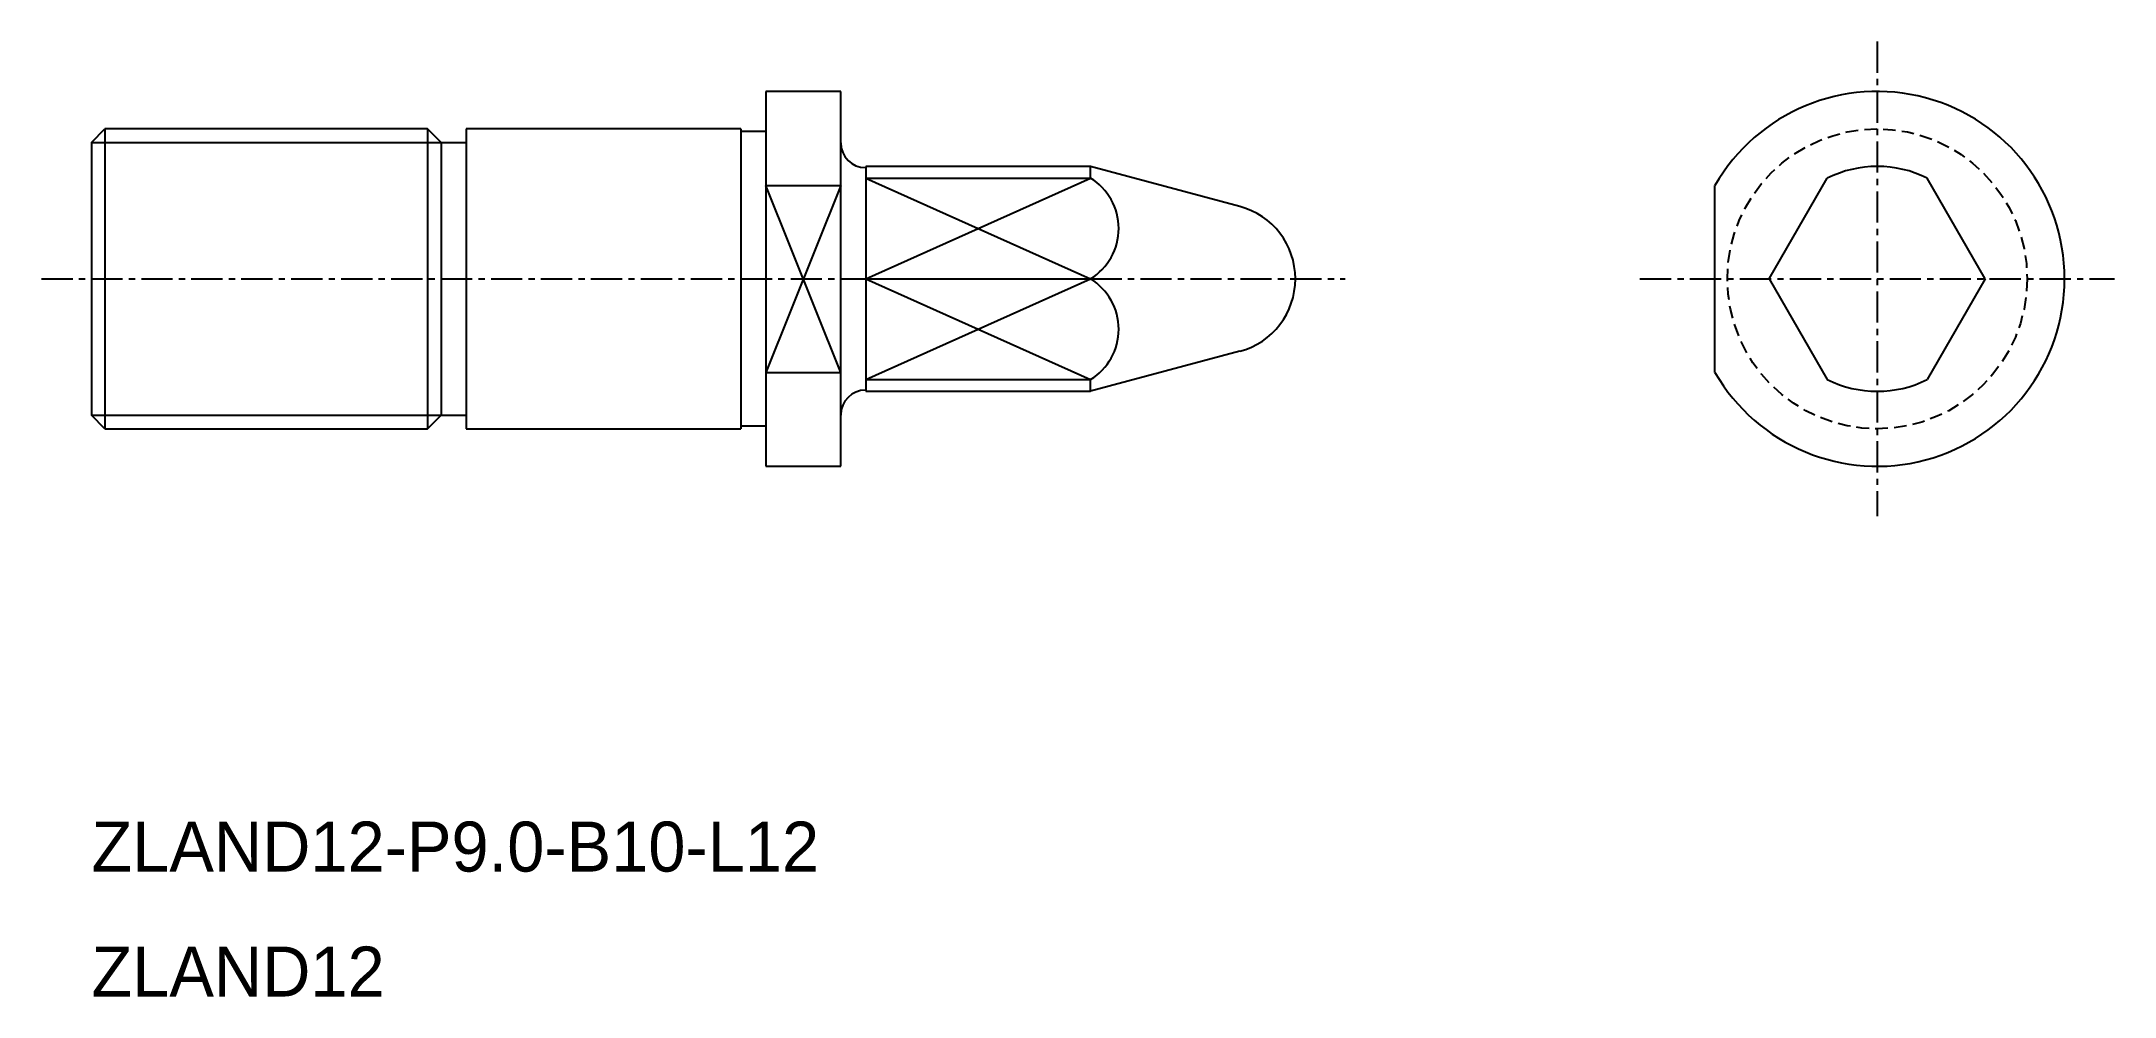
# Model space of a CAD drawing. Extents: x -1512.9 to -1429.9, y -131.3 to -93.
import ezdxf

# ---------------------------------------------------------------- set-up
doc = ezdxf.new("R2010")
doc.units = 0
doc.linetypes.add('CENTER', pattern=[2, 1.25, -0.25, 0.25, -0.25])
doc.linetypes.add('DASHED', pattern=[0.75, 0.5, -0.25])
doc.layers.get('0').update_dxf_attribs({"linetype": 'CONTINUOUS'})
doc.layers.add('CENTER', color=1, linetype='CENTER')

msp = doc.modelspace()

# ---------------------------------------------------------------- linework, layer by layer
at = {"color": 7, "linetype": 'CONTINUOUS'}
for p, q in [((-1480.906, -95.029), (-1483.906, -95.029)), ((-1483.906, -95.029), (-1483.906, -110.029)), ((-1480.906, -110.029), (-1480.906, -95.029)), ((-1510.906, -97.071), (-1510.364, -96.529)), ((-1510.906, -97.071), (-1510.906, -107.988)), ((-1510.364, -96.529), (-1510.364, -108.529)), ((-1497.447, -96.529), (-1510.364, -96.529)), ((-1497.447, -96.529), (-1497.447, -108.529)), ((-1496.906, -97.071), (-1497.447, -96.529)), ((-1496.906, -97.071), (-1495.906, -97.071)), ((-1496.906, -97.071), (-1496.906, -107.988)), ((-1484.906, -96.529), (-1495.906, -96.529)), ((-1495.906, -96.529), (-1495.906, -108.529)), ((-1484.906, -96.529), (-1484.906, -108.529)), ((-1470.906, -98.029), (-1479.906, -98.029)), ((-1479.906, -98.029), (-1479.906, -107.029)), ((-1464.926, -99.631), (-1470.906, -98.029)), ((-1470.906, -98.498), (-1470.906, -98.029)), ((-1443.733, -102.529), (-1441.406, -98.498)), ((-1435.079, -102.529), (-1437.406, -98.498)), ((-1443.733, -102.529), (-1441.406, -106.56)), ((-1435.079, -102.529), (-1437.406, -106.56)), ((-1464.926, -105.427), (-1470.906, -107.029)), ((-1479.906, -107.029), (-1470.906, -107.029)), ((-1470.906, -107.029), (-1470.906, -106.56)), ((-1510.364, -108.529), (-1510.906, -107.988)), ((-1510.364, -108.529), (-1497.447, -108.529)), ((-1497.447, -108.529), (-1496.906, -107.988)), ((-1496.906, -107.988), (-1495.906, -107.988)), ((-1495.906, -108.529), (-1484.906, -108.529)), ((-1483.906, -110.029), (-1480.906, -110.029))]:
    msp.add_line(p, q, dxfattribs=at)
at = {"color": 3, "linetype": 'CONTINUOUS'}
for p, q in [((-1510.906, -97.071), (-1496.906, -97.071)), ((-1479.906, -98.498), (-1470.906, -102.529)), ((-1479.906, -102.529), (-1470.906, -98.498)), ((-1480.906, -98.787), (-1483.906, -106.271)), ((-1480.906, -106.271), (-1483.906, -98.787)), ((-1479.906, -102.529), (-1470.906, -106.56)), ((-1479.906, -106.56), (-1470.906, -102.529)), ((-1510.906, -107.988), (-1496.906, -107.988))]:
    msp.add_line(p, q, dxfattribs=at)
for p, q in [((-1479.906, -98.498), (-1470.906, -98.498)), ((-1483.906, -98.787), (-1480.906, -98.787)), ((-1445.906, -106.271), (-1445.906, -98.787)), ((-1479.906, -102.529), (-1470.906, -102.529)), ((-1483.906, -106.271), (-1480.906, -106.271)), ((-1479.906, -106.56), (-1470.906, -106.56))]:
    msp.add_line(p, q)
at = {"color": 7, "linetype": 'CONTINUOUS'}
for points in [[(-1483.906, -96.629), (-1484.906, -96.629)], [(-1483.906, -108.429), (-1484.906, -108.429)]]:
    msp.add_lwpolyline(points, dxfattribs=at)
at = {"color": 3, "linetype": 'DASHED'}
msp.add_circle((-1439.406, -102.529), 6, dxfattribs=at)
at = {"color": 7, "linetype": 'CONTINUOUS'}
for centre, radius, start, end in [((-1439.406, -102.529), 7.5, 209.92643, 150.07357), ((-1439.406, -102.529), 4.5, 63.6122, 116.3878), ((-1465.703, -102.529), 3, 285, 75), ((-1439.406, -102.529), 4.5, 243.6122, 296.3878)]:
    msp.add_arc(centre, radius, start, end, dxfattribs=at)
at = {"color": 7}
for centre, start, end in [((-1479.906, -97.079), 180, 270), ((-1479.906, -107.979), 90, 180)]:
    msp.add_arc(centre, 1, start, end, dxfattribs=at)
for centre in [(-1472.137, -100.513), (-1472.137, -104.545)]:
    msp.add_arc(centre, 2.362, 301.41586, 58.58414)
at = {"layer": 'CENTER', "color": 1, "linetype": 'CENTER'}
for p, q in [((-1439.406, -93.029), (-1439.406, -112.029)), ((-1512.906, -102.529), (-1460.703, -102.529)), ((-1448.906, -102.529), (-1429.906, -102.529))]:
    msp.add_line(p, q, dxfattribs=at)

# ---------------------------------------------------------------- texts
at = {"color": 7, "linetype": 'CONTINUOUS'}
for s, p in [('ZLAND12-P9.0-B10-L12', (-1510.906, -126.25)), ('ZLAND12', (-1510.906, -131.25))]:
    msp.add_text(s, height=2, dxfattribs=at).set_placement(p)

doc.saveas('drawing.dxf')
